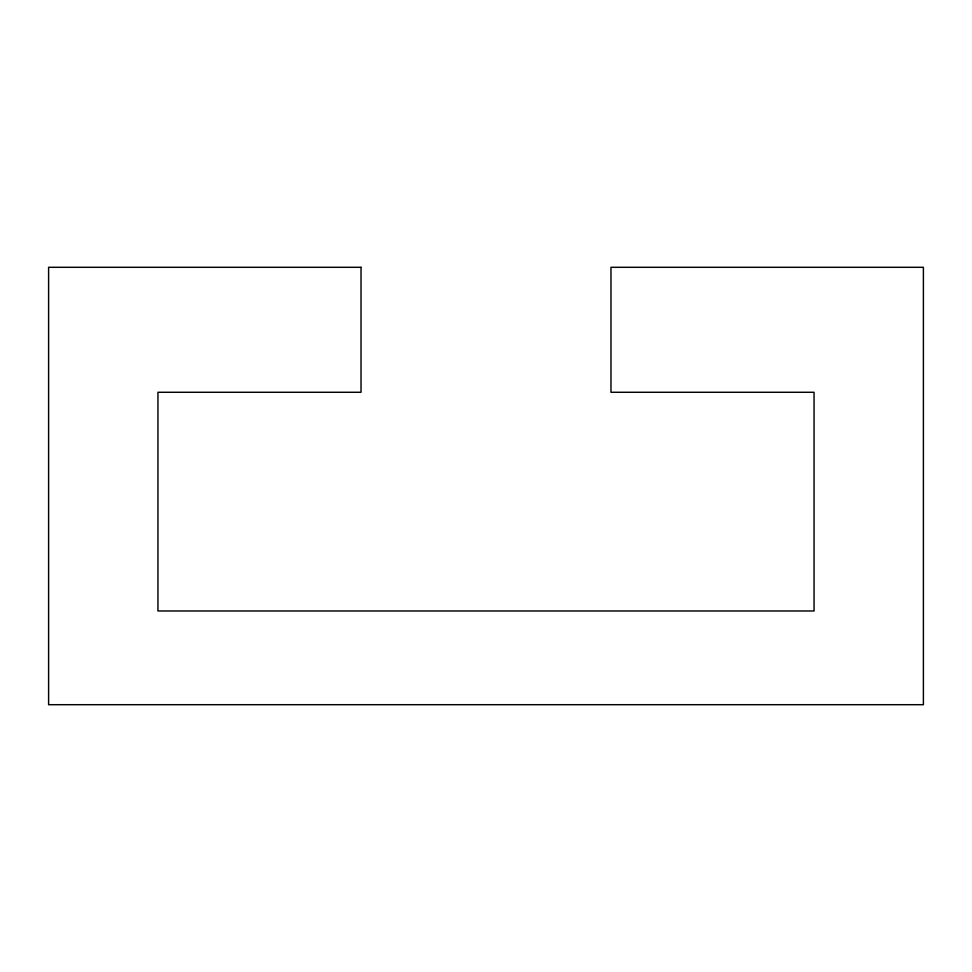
<?xml version="1.0" encoding="UTF-8"?>
<svg xmlns="http://www.w3.org/2000/svg" width="972" height="972" viewBox="0 0 972 972"><rect width="100%" height="100%" fill="white"/><g stroke="black" fill="none" stroke-linecap="round" stroke-linejoin="round"><path stroke-width="1.46" d="M361.025 267.3L48.6 267.3L48.6 704.7L923.4 704.7L923.4 267.3L610.975 267.3L610.975 392.275L814.05 392.275L814.05 610.975L157.95 610.975L157.95 392.275L361.025 392.275L361.025 267.3"/></g></svg>
